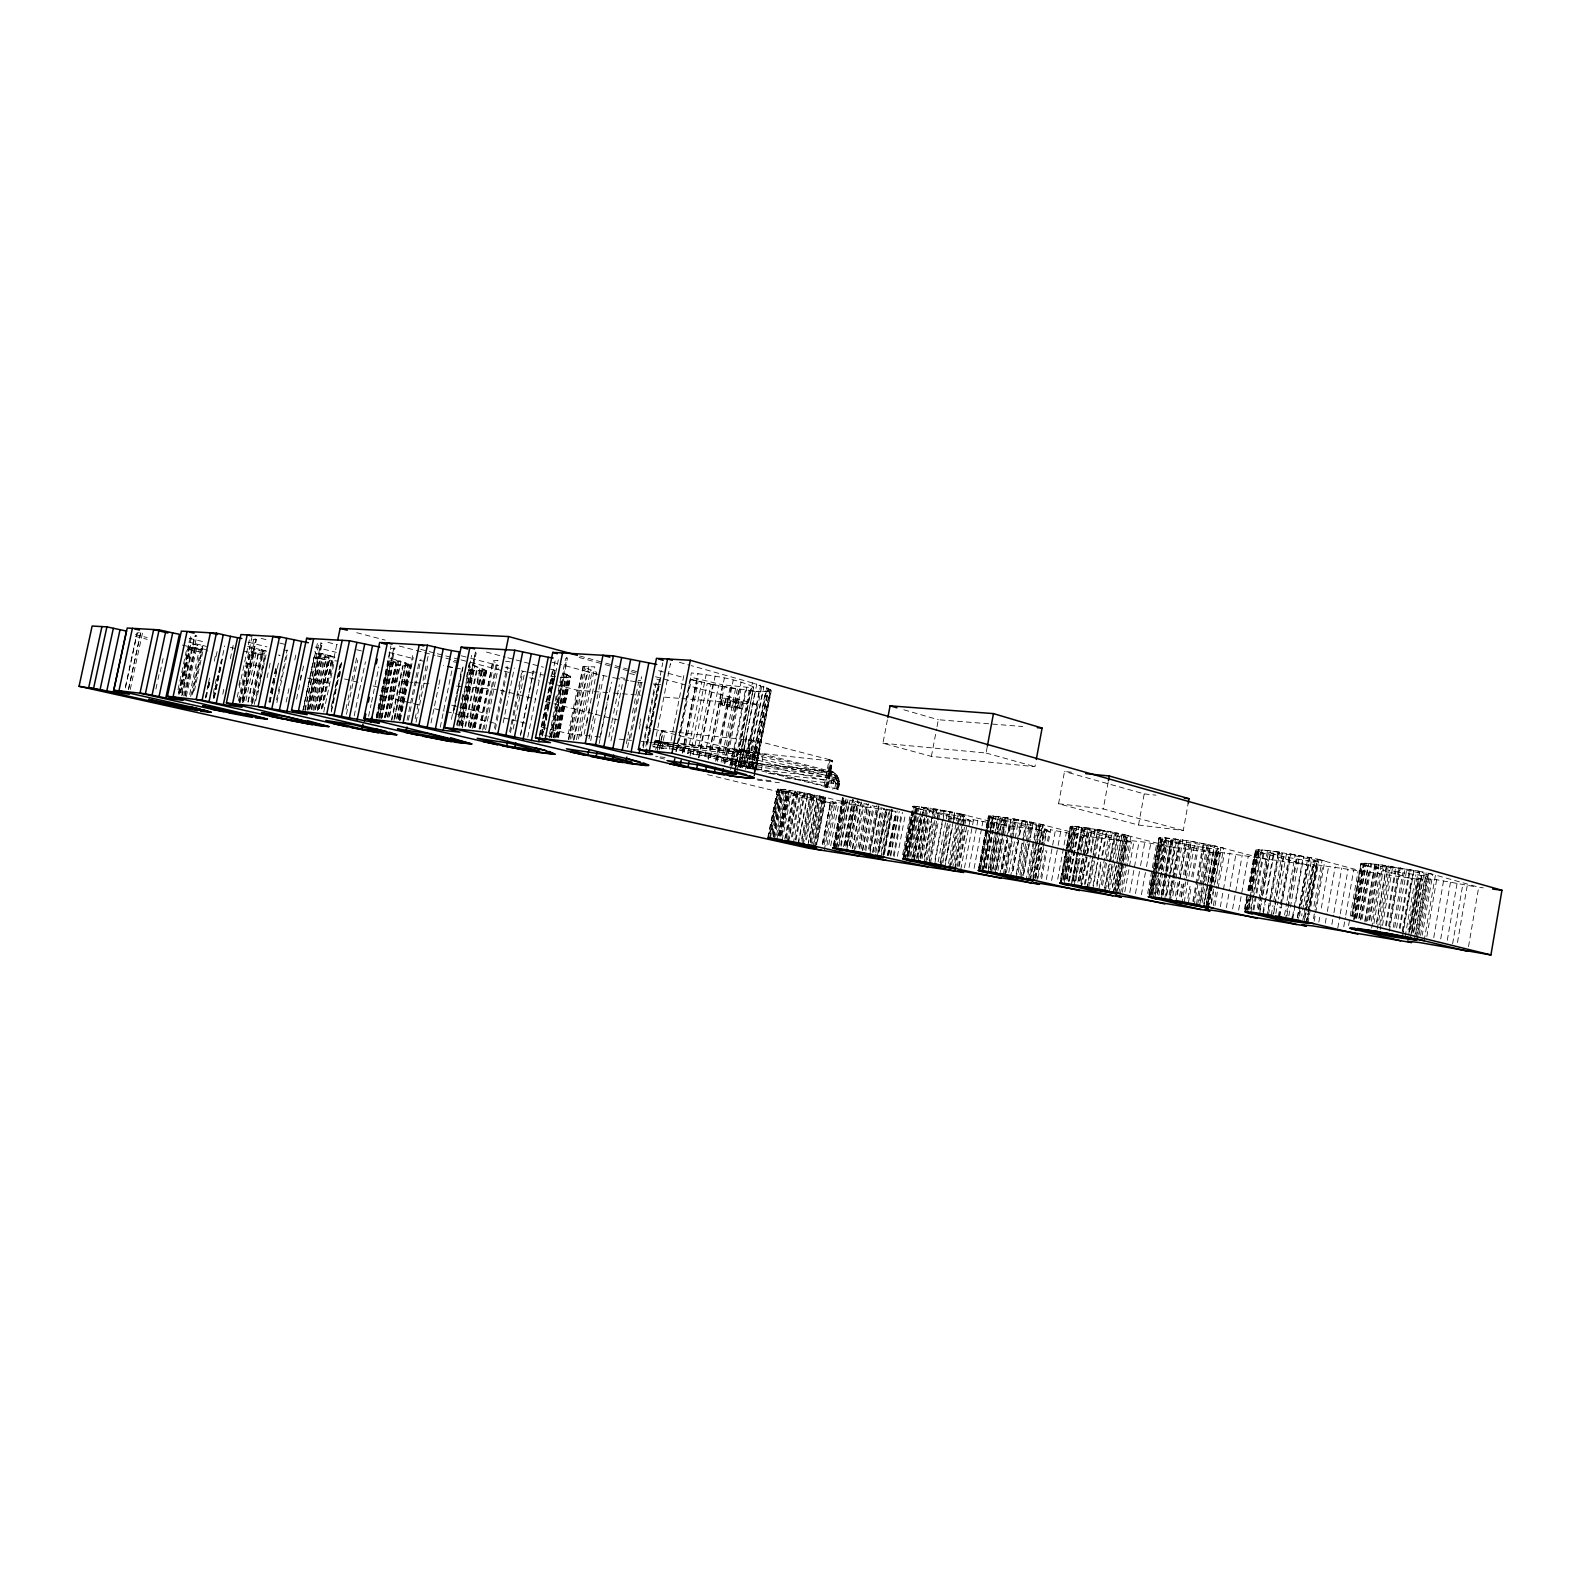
<?xml version="1.0" encoding="UTF-8"?>
<svg xmlns="http://www.w3.org/2000/svg" width="1581" height="1581" viewBox="0 0 1581 1581"><rect width="100%" height="100%" fill="white"/><g stroke="black" fill="none" stroke-linecap="round" stroke-linejoin="round"><path stroke-width="0.75" stroke-dasharray="5 3.75" d="M670.423 664.672L670.423 663.684L654.04 747.279M1068.934 847.515L1072.867 826.211L1070.297 826.468L1071.562 827.436M671.293 746.37L741.252 763.248L835.618 774.018L833.266 772.437L740.837 761.963L656.075 740.797L741.252 761.489L830.44 771.587C837.989 774.295 838.602 783.129 835.914 789.611C844.353 785.559 836.804 769.453 827.1 770.224L835.361 773.603L837.495 776.133L741.449 765.066L672.024 748.445M838.226 789.374L761.469 769.769L762.852 761.39L761.963 756.271L759.354 753.09L752.437 751.35L828.879 770.797L833.76 778.465L832.792 789.294M827.95 771.449L831.626 773.88L832.258 776.271L831.171 787.081M1248.891 909.905L1259.761 849.788L1255.867 849.926L1249.069 890.933M1468.532 946.584L1478.69 887.237L1483.334 887.85M1408.987 931.584L1418.197 878.325L1436.655 879.728L1476.397 886.941M1408.671 934.826L1419.659 871.348L1368.83 863.404L1359.146 918.798M1409.501 931.387L1418.75 877.969M1410.667 929.687L1419.442 878.996L1418.197 878.325M1410.489 937.375L1421.2 875.419L1428.196 875.281L1426.951 874.57L1399.6 868.542L1374.778 865.756L1364.778 921.012M1411.734 931.861L1421.082 877.929M1411.793 933.047L1422.366 871.922M1413.197 932.909L1422.366 879.906L1419.442 878.996M1413.888 931.624L1423.908 873.601M1414.461 937.849L1425.212 875.696M1415.608 933.837L1426.161 872.771M1416.102 937.276L1426.951 874.57M1417.663 933.205L1427.603 875.657M1417.406 937.81L1428.513 873.305L1419.659 871.348M1419.125 934.43L1429.639 873.582L1432.742 874.352L1422.248 935.142M1420.548 935.438L1430.331 878.838M1424.145 940.655L1435.449 875.084M1426.852 936.446L1436.655 879.728M1433.75 937.652L1443.532 880.834M1440.726 938.936L1450.508 882.079M1447.307 940.221L1457.069 883.364M1452.623 943.798L1462.781 884.629M1457.484 942.454L1467.208 885.755M785.302 778.208L839.234 784.057L752.161 761.923L752.852 751.607L749.236 750.896L745.718 750.264L743.445 752.437L739.71 765.303L730.442 763.939M1356.656 918.521L1366.34 863.226L1360.945 863.799L1351.795 916.17L1361.024 863.503M1358.751 918.403L1367.822 866.447L1361.616 863.285L1378.691 864.451L1418.276 871.072L1408.098 929.845M1360.292 920.023L1368.514 872.91L1315.57 858.72L1304.839 919.846M1361.043 919.035L1370.727 863.562M1362.051 919.174L1371.755 863.661M1364.917 922.039L1375.055 863.997M1366.201 921.565L1375.747 866.882L1374.363 866.171M1367.387 920.853L1377.031 865.677M1368.968 920.142L1378.691 864.451M1369.739 920.043L1378.83 867.85L1375.747 866.882M1371.28 921.288L1380.924 865.953M1371.636 928.027L1382.644 864.965M1373.929 923.482L1383.415 869.016L1378.83 867.85M1376.577 922.039L1386.241 866.546M1376.676 923.857L1386.833 865.558M1377.268 928.956L1388.276 865.775M1379.719 924.707L1389.185 870.281L1383.415 869.016M1380.213 929.45L1391.201 866.21M1382.505 925.458L1392.604 867.435M1385.529 925.616L1395.727 866.941M1386.3 925.992L1395.766 871.586L1389.185 870.281M1388.592 926.17L1398.79 867.435M1389.501 926.664L1399.6 868.542M1389.304 931.13L1400.331 867.712M1393.256 927.276L1402.703 872.811L1421.2 875.419M1394.738 927.276L1404.936 868.522M1396.596 927.968L1406.695 869.807M1399.323 928.146L1409.521 869.352M1400.094 928.462L1409.56 873.918M1402.248 931.249L1411.398 878.483L1360.945 863.799M1402.92 931.723L1413.434 871.131M1402.564 936.051L1413.987 870.202M1405.153 936.584L1415.865 874.807M1302.724 920.636L1305.076 907.692M1305.293 905.538L1313.159 861.546L1318.89 861.289L1290.807 854.768L1268.298 852.712L1283.258 856.744L1313.159 861.546M1304.108 917.138L1305.787 907.553M1306.222 905.162L1314.246 859.629M1303.811 922.929L1305.511 913.324M1305.926 910.913L1313.989 865.301L1312.744 864.234L1422.366 879.906M1305.807 923.423L1307.467 913.937M1307.882 911.565L1316.677 861.783M1306.42 922.751L1308.119 913.186M1308.534 910.794L1317.388 860.598M1306.815 921.98L1317.882 859.254L1286.578 853.167L1278.436 898.996M1307.704 918.917L1309.404 909.332M1309.819 906.941L1317.013 866.21L1313.989 865.301M1307.942 923.304L1318.989 859.511M1313.989 906.051L1322.072 860.262M1313.455 918.798L1315.096 909.431M1315.511 907.079L1322.941 864.945M1314.167 921.15L1324.779 860.973L1317.882 859.254M1318.85 922.079L1319.68 917.375M1321.321 907.988L1328.751 865.775M1325.273 923.185L1326.933 913.798M1327.348 911.447L1335.194 866.823M1331.874 924.411L1333.534 915.004M1333.949 912.652L1341.795 867.989M1337.783 927.988L1339.838 916.249M1340.253 913.897L1348.079 869.234M1343.751 926.802L1345.391 917.415M1345.806 915.063L1353.632 870.439M1348.593 925.478L1349.838 918.442M1350.233 916.091L1358.039 871.546M1352.229 916.466L1361.616 863.285M1353.158 916.822L1362.703 863.186M1353.632 919.49L1363.158 865.005M1354.146 919.648L1363.672 865.182M1354.64 918.344L1364.284 863.147M1355.253 918.403L1364.917 863.167M1356.439 917.81L1365.529 865.795M1250.67 908.759L1253.18 894.688M1253.595 892.336L1260.709 852.455L1257.27 851.329L1250.136 891.328M1250.887 912.02L1253.002 900.083M1253.437 897.692L1261.954 849.926L1282.369 852.495L1273.377 903.107M1252.982 909.846L1263.634 850.064L1270.828 850.855L1311.874 857.91L1301.637 915.873M1253.891 909.964L1256.44 895.597M1256.875 893.206L1264.543 850.143M1257.27 907.988L1267.507 850.459M1258.199 909.47L1268.397 852.278M1258.911 909.035L1260.986 897.297M1261.401 894.965L1267.666 859.787L1214.564 845.894L1204.208 903.522M1259.84 910.043L1262.172 897.356M1262.349 895.874L1270.215 852.159M1259.721 913.265L1261.421 903.66M1263.14 894.055L1270.828 850.855M1263.021 912.02L1273.634 852.376M1263.318 913.838L1265.037 904.213M1265.452 901.822L1274.444 851.329M1266.796 916.605L1278.298 851.882M1268.239 910.32L1278.436 852.91M1268.515 914.688L1279.622 852.08M1271.243 915.162L1272.942 905.518M1272.428 917.79L1274.503 906.051M1274.918 903.7L1283.258 856.744M1273.654 913.66L1284.286 853.72M1275.887 913.482L1278.021 901.407M1278.318 916.407L1280.037 906.743M1280.452 904.332L1289.444 853.641M1279.148 916.664L1280.808 907.277M1281.223 904.925L1289.543 857.969M1279.76 916.664L1290.887 853.898M1284.543 915.043L1286.677 902.968M1287.112 900.557L1295.234 854.649M1285.294 920.241L1287.369 908.482M1287.784 906.13L1296.104 859.155M1286.894 916.031L1297.527 855.973M1288.871 915.854L1299.562 855.459M1292.527 916.644L1293.772 909.589M1294.187 907.237L1302.507 860.183M1292.705 919.095L1303.831 856.27M1297.27 917.494L1307.942 857.08M1297.705 917.375L1306.973 864.906L1260.709 852.455M1297.487 922.296L1309.285 857.357M1299.483 916.091L1301.183 906.486M1301.618 904.095L1309.661 858.483M837.772 789.63L839.313 781.429L837.199 775.678L835.163 774.927L748.228 753.287L678.308 745.145M1197.647 904.648L1200.671 887.83M1201.105 885.439L1208.457 844.59L1186.876 840.578L1176.462 898.166M1199.584 900.656L1203.022 881.546M1203.457 879.174L1209.465 845.736L1171.066 839.946L1165.513 870.617M1199.762 904.688L1202.706 888.265M1203.121 885.913L1209.88 848.365L1218.951 848.938L1209.465 845.736M1201.046 900.36L1204.07 883.542M1204.485 881.151L1210.967 845.124L1189.564 841.033L1164.229 837.594L1157.766 873.246M1202.153 902.455L1205.592 883.404M1206.007 881.012L1211.145 852.436L1161.146 839.116L1155.612 869.57M1203.734 904.075L1207.588 882.613M1208.022 880.222L1214.01 846.863M1203.694 907.672L1214.267 848.859M1206.501 902.237L1209.524 885.38M1209.959 882.969L1215.591 851.645L1317.013 866.21M1206.046 906.407L1216.817 846.408L1208.457 844.59M1206.54 907.277L1217.232 847.791M1207.568 904.233L1217.904 846.665M1208.022 902.277L1211.066 885.36M1211.501 882.949L1217.133 851.546M1207.37 907.85L1217.271 852.732L1215.591 851.645M1208.259 907.83L1218.911 848.503M1208.339 908.087L1218.951 848.938M1211.066 902.613L1220.947 847.396M1211.362 903.858L1213.516 891.901M1215.216 882.336L1220.374 853.641L1217.271 852.732M1213.338 905.538L1216.777 886.388M1217.212 883.996L1223.654 848.088L1216.817 846.408M1214.998 905.656L1224.564 852.238M1220.334 906.723L1229.959 853.009M1226.362 907.771L1229.702 889.056M1230.117 886.724L1235.986 853.977M1232.607 908.937L1242.231 855.104M1238.654 910.122L1248.279 856.289M1244.484 908.897L1247.409 892.534M1247.824 890.202L1253.674 857.455M1245.097 909.49L1247.923 892.731M1248.476 890.597L1255.512 850.143L1263.634 850.064M1244.84 911.941L1246.994 899.708M1248.615 890.696L1255.867 849.926M1245.294 912.138L1247.389 900.36M1245.69 911.526L1247.804 899.668M1249.504 890.162L1256.717 849.788M1246.777 910.142L1249.721 893.68M1247.409 909.233L1249.089 899.708M1250.788 890.182L1258.002 849.748M1247.33 912.79L1249.84 898.68M1250.057 897.356L1258.535 849.748M1248.713 908.245L1258.772 851.863M1147.648 893.502L1156.561 844.392L1144.802 842.179L1126.206 840.084L1117.392 888.324M1148.853 894.312L1153.142 870.716M1153.419 868.542L1159.13 837.693L1162.312 837.495L1151.976 894.431M1149.644 892.415L1152.43 875.854M1154.328 866.566L1159.13 837.693L1182.924 839.946L1172.529 897.474M1149.031 896.625L1152.885 875.36M1153.32 872.989L1159.743 837.535M1149.328 897.316L1153.162 876.19M1153.596 873.838L1159.248 838.246M1150.494 894.293L1160.81 837.475M1150.513 896.704L1161.264 837.475M1151.363 892.988L1155.197 871.922M1151.541 897.968L1162.154 839.452L1159.13 837.693M1152.964 893.443L1162.727 839.649M1153.458 897L1157.332 875.617M1154.96 893.957L1158.774 872.929M1159.209 870.597L1164.703 840.242M1154.94 897.198L1158.399 878.166M1160.118 868.641L1165.731 837.713M1156.62 892.534L1159.209 878.265M1160.928 868.74L1166.541 837.792M1157.371 894.332L1161.324 872.475M1161.778 870.044L1167.055 840.875L1162.154 839.452M1157.687 893.245L1161.482 872.238M1161.916 869.906L1166.146 846.586L1156.561 844.392M1158.853 895.301L1162.746 873.838M1163.181 871.447L1169.229 838.068M1161.245 894.233L1165.078 872.989M1161.442 894.53L1165.276 873.344M1165.711 870.993L1171.066 839.946M1161.442 898.127L1172.252 838.424M1162.667 894.233L1166.521 872.929M1166.956 870.558L1172.529 839.788M1163.26 895.103L1167.074 873.977M1167.509 871.625L1173.023 841.112L1171.244 840.381M1164.742 898.66L1168.201 879.53M1168.636 877.139L1175.572 838.859M1166.521 894.589L1169.92 875.834M1170.335 873.503L1174.999 847.732L1121.937 834.136L1112.313 886.842M1166.541 895.933L1170.355 874.846M1170.77 872.514L1176.284 842.041L1173.023 841.112M1169.169 894.451L1172.647 875.301M1173.082 872.89L1179.149 839.373M1169.98 895.182L1179.881 840.44M1169.545 899.451L1173.023 880.281M1173.458 877.89L1180.375 839.57M1170.217 901.644L1174.031 880.577M1174.446 878.245L1180.79 843.147L1176.284 842.041M1071.582 772.22L1064.507 771.508L1058.559 803.741L1138.537 825.025L1183.28 830.46L1188.201 803.247M1175.394 896.052L1178.833 876.961M1179.268 874.589L1185.295 841.191M1175.691 902.771L1179.485 881.743M1179.92 879.392L1186.244 844.333L1180.79 843.147M1179.604 896.249L1181.758 884.253M1183.497 874.649L1189.564 841.033M1180.948 896.486L1183.122 884.49M1184.861 874.886L1190.928 841.27M1181.481 897.099L1184.92 878.008M1185.355 875.617L1191.402 842.179M1181.738 903.957L1192.291 845.519L1186.244 844.333M1184.209 902.059L1195.038 842.001M1187.845 898.285L1189.999 886.328M1191.718 876.763L1197.746 843.325M1188.398 902.771L1191.363 886.012M1193.023 877.04L1199.149 842.752M1192.825 901.21L1203.22 843.543M1193.596 901.881L1203.912 844.531M1193.971 906.17L1204.505 847.614L1209.88 848.365M1196.362 904.391L1199.386 887.573M1199.821 885.162L1207.173 844.313M1093.044 885.518L1103.163 830.381L1118.439 833.385L1114.071 857.357M1092.629 890.123L1097.767 862.1M1098.182 859.768L1102.906 834.076L1081.7 828.602L1106.226 831.725L1127.154 836.784L1122.273 865.578M1096.601 884.194L1101.423 857.949M1101.858 855.578L1106.226 831.725M1096.977 886.269L1100.929 864.688M1102.688 855.084L1107.075 831.112L1076.621 826.448L1074.546 826.29L1069.744 852.396M1098.973 888.878L1108.815 835.143L1127.451 837.219M1101.305 884.609L1110.969 831.863M1102.55 885.36L1107.352 859.115M1107.787 856.724L1112.154 832.891M1104.684 887.771L1109.941 858.997M1110.376 856.606L1114.783 832.614M1104.17 892.218L1109.309 864.135M1109.743 861.783L1114.467 836.053M1105.494 890.419L1110.317 864.036M1110.751 861.645L1116.008 832.871L1107.075 831.112M1107.965 886.486L1112.747 860.262M1113.182 857.89L1117.55 834.057M1108.36 888.522L1113.617 859.748M1109.151 893.028L1119.447 836.764M1112.471 887.494L1117.253 861.309M1117.688 858.938L1122.036 835.143M1113.143 893.601L1123.439 837.199M1113.637 892.099L1118.459 865.756M1118.893 863.364L1124.15 834.63L1116.008 832.871M1115.139 889.945L1119.961 863.601M1120.395 861.21L1125.198 834.867M1114.901 893.067L1125.316 836.072M1115.85 893.917L1120.573 867.989M1121.008 865.637L1126.166 837.357M1116.779 893.64L1127.154 836.784M1117.945 889.194L1121.838 867.929M1118.617 888.305L1128.202 835.578M1118.637 893.976L1128.281 841.171L1126.206 840.084M1120.435 893.621L1130.889 836.27L1124.15 834.63M1122.253 892.356L1127.49 863.621M1127.925 861.23L1131.423 842.06L1128.281 841.171M1124.802 891.803L1134.15 840.558M1138.537 825.025L1144.209 793.899L1064.507 771.508M1129.783 892.593L1139.15 841.27M1135.454 893.601L1140.138 867.89M1140.553 865.558L1144.802 842.179M1141.403 894.688L1146.087 868.977M1146.502 866.645L1150.751 843.266M1040.812 877.119L1045.713 850.637M1047.492 841.013L1049.27 831.369L1043.697 829.393L1041.899 839.096M1041.642 878.819L1046.839 850.795M1048.559 841.448L1050.733 829.768L1081.364 835.559L1131.423 842.06M1046.286 879.57L1055.377 830.44M1051.642 880.498L1057.689 847.712M1058.124 845.361L1060.732 831.31M1057.729 879.214L1066.385 832.337M1060.732 878.443L1066.385 847.871M1066.819 845.519L1070.297 826.468L1091.74 828.464L1081.187 885.874M1060.278 882.929L1066.819 848.167M1067.254 845.815L1070.712 826.29M1060.555 883.483L1070.297 826.468M1061.562 880.597L1067.215 849.847M1067.649 847.495L1071.582 826.211M1061.187 883.68L1071.958 826.191M1063.262 878.305L1068.499 849.886M1063.321 880.301L1072.807 827.891L1122.925 840.954M1064.388 879.688L1069.131 853.957M1069.566 851.625L1073.874 828.246L1070.95 827.159M1064.053 883.226L1069.309 854.768M1064.981 879.846L1069.29 856.467M1071.009 847.12L1074.467 828.424M1066.266 878.641L1070.633 854.886M1071.068 852.515L1075.89 826.389M1066.977 878.74L1072.234 850.222M1072.689 847.851L1076.621 826.448M1067.017 880.34L1072.61 850.005M1073.044 847.673L1076.483 828.997M1068.46 881.368L1077.076 834.531M1068.973 881.447L1079.052 826.705M1069.388 880.913L1078.835 829.63L1073.874 828.246M1071.286 884.253L1081.819 827.041M1072.155 880.479L1081.7 828.602M1072.59 880.795L1077.768 852.574M1078.202 850.222L1082.096 829.076M1072.768 882.317L1078.361 851.922M1078.795 849.59L1081.364 835.559M1073.262 880.439L1078.499 852.08M1078.934 849.708L1082.847 828.444M1074.546 881.388L1079.724 853.246M1080.139 850.894L1084.032 829.788M1074.329 884.728L1079.171 858.463M1080.93 848.918L1084.882 827.436M1075.89 880.716L1085.475 828.563M1077.867 882.218L1083.025 854.115M1083.459 851.784L1087.333 830.717M1078.538 880.498L1088.202 827.91M1079.685 880.676L1089.349 828.088M1079.843 881.269L1089.447 828.997M1080.91 883.581L1086.522 853.048M1086.957 850.697L1089.546 836.626L1036.701 823.306L1026.029 880.103M1081.483 887.89L1091.799 831.784M1084.408 884.451L1088.775 860.657M1090.534 851.131L1094.467 829.709M1085.317 884.115L1090.594 855.4M1091.048 852.989L1095.435 829.057L1103.163 830.381M1086.799 888.977L1097.095 832.93M1087.432 886.981L1092.254 860.617M1092.708 858.226L1097.985 829.472M1088.716 887.198L1093.538 860.855M1093.993 858.443L1099.269 829.709M1183.28 830.46L1103.261 808.938L1108.439 780.698M1090.574 883.068L1100.198 830.638M988.303 868.344L997.473 819.254L988.402 816.112L990.457 815.816L988.244 827.673M988.303 871.467L998.56 816.547L1007.789 817.871L997.512 872.989M990.062 867.771L996.682 832.337M997.117 829.985L1000.22 817.97L1021.958 821.033L1043.124 826.408L1033.025 880.874M990.338 869.115L997.374 831.408M997.828 829.057L998.698 824.353L973.54 819.808L967.315 819.511L973.185 821.468L949.134 818.345M990.259 870.479L1000.22 817.97M991.129 871.902L997.828 836.053M998.263 833.661L1001.386 816.922M992.769 868.72L999.35 833.464M999.785 831.112L1001.979 819.353L999.33 818.168M992.789 870.321L999.884 832.317M1000.318 829.946L1002.532 818.069M994.587 870.044L1001.623 832.397M1001.801 831.725L1004.488 817.357M995.279 872.593L1001.544 839.076M1001.998 836.685L1005.575 817.515L1033.302 822.575L1030.614 836.981M996.129 869.53L1002.69 834.333M1003.125 832.001L1005.318 820.262L1001.979 819.353M996.84 868.443L1006.148 818.464M999.666 875.202L1006.227 840.045M1006.662 837.713L1009.706 821.31L1005.318 820.262M1001.484 869.194L1006.82 840.578M1008.599 831.053L1010.832 819.116M1001.899 868.799L1008.164 835.223M1008.599 832.831L1011.287 818.444L1030.95 822.1L1045.515 825.381L1042.847 839.748M1002.591 868.839L1007.868 840.499M1009.627 831.053L1010.516 826.329L957.987 813.326L948.442 863.957M1003.401 874.016L1009.666 840.44M1010.101 838.029L1013.678 818.839M1004.627 874.234L1010.891 840.657M1011.326 838.246L1014.903 819.057M1004.844 876.269L1014.883 822.416L1009.706 821.31M1006.425 872.534L1016.208 820.005M1008.777 872.534L1018.619 819.709M1010.437 877.356L1016.978 842.238M1017.413 839.906L1020.456 823.523L1014.883 822.416M1012.63 871.21L1018.856 837.752M1019.29 835.361L1021.958 821.033M1012.966 870.835L1019.231 837.219M1019.666 834.808L1022.354 820.401M887.396 719.849L882.929 743.228L931.387 756.39L1034.942 766.686L1035.832 761.864M1016.247 873.957L1022.947 837.93M1023.401 835.519L1026.069 821.112M1016.089 878.404L1022.611 843.266M1023.045 840.934L1026.109 824.531L1043.124 826.408M1018.342 872.317L1024.547 838.879M1025.002 836.487L1027.67 822.16M1019.923 874.668L1029.745 821.843M1020.674 877.317L1030.95 822.1M1021.405 879.352L1027.927 844.155M1028.361 841.823L1031.425 825.401M1023.599 873.423L1029.804 840.005M1030.259 837.614L1032.907 823.286M1023.48 875.4L1030.18 839.392M1028.065 874.412L1037.353 824.353M1028.618 878.957L1038.855 823.8M1030.555 874.392L1039.883 824.037M1029.666 880.637L1039.705 826.468M1030.516 879.985L1036.681 846.665M1037.136 844.294L1040.654 825.262M1032.927 876.17L1042.116 826.586M1032.512 880.558L1042.847 824.729M1034.725 877.87L1040.1 848.78M1035.219 878.166L1041.938 841.922M1042.393 839.491L1044.191 829.827M1035.634 878.048L1042.096 843.187M1042.531 840.855L1044.685 829.235L1050.733 829.768M1035.753 878.048L1042.413 842.139M1036.701 881.151L1046.088 830.499M1038.006 878.285L1044.488 843.345M1044.922 841.013L1047.077 829.373M938.146 861.882L947.691 811.191L933.581 808.642L932.671 813.444M940.122 862.673L948.264 819.452M948.719 817.061L949.628 812.239L923.185 808.504L913.739 858.404M939.806 866.566L947.81 824.136M948.244 821.784L949.568 814.709L965.181 816.428L963.382 825.954M941.229 864.985L951.228 811.903L947.691 811.191M942.849 862.811L950.122 824.195M950.576 821.784L952.394 812.14L915.616 806.251L905.656 858.819M945.596 860.855L951.94 827.08M953.758 817.436L954.667 812.614L951.228 811.903M945.695 861.329L953.383 820.539M953.837 818.148L954.726 813.345L949.628 812.239M944.825 867.455L952.829 824.986M953.264 822.614L954.608 815.539M949.153 868.167L959.094 814.373L954.726 813.345M950.102 866.823L960.082 813.78L952.394 812.14M951.584 864.629L959.292 823.661M959.746 821.25L961.11 814.017M952.493 868.641L962.434 815.262L959.094 814.373M954.964 862.851L962.197 824.314M962.651 821.922L964.015 814.689M954.647 868.483L964.509 815.974L962.434 815.262M955.339 868.799L962.948 828.345M957.236 866.487L966.663 815.341L960.082 813.78M958.56 866.151L965.121 831.171M959.232 866.487L967.098 824.59M960.813 869.372L970.181 819.432M964.469 867.831L973.54 819.808M882.929 743.228L986.07 753.03L987.374 746.074M969.054 867.495L976.564 827.476M976.999 825.124L977.888 820.42M974.113 868.364L981.603 828.325M982.058 825.954L982.927 821.25M978.679 868.048L985.754 830.282M986.208 827.91L988.402 816.112L1005.575 817.515M978.501 870.321L988.678 815.934M979.41 868.463L988.402 816.112M979.232 870.914L989.37 815.836M979.489 870.341L986.149 834.768M986.584 832.416L989.686 815.816M979.924 871.131L990.042 817.1L989.093 816.705M980.694 868.028L987.809 830.045M981.722 870.538L991.959 815.875L998.56 816.547M982.374 871.803L989.39 834.313M989.825 831.962L992.453 817.891M982.908 870.696L989.587 835.005M990.042 832.614L993.145 815.954M983.856 867.277L990.872 829.788M991.307 827.456L993.066 818.069L991.366 817.555M984.014 868.404L991.129 830.302M991.583 827.93L993.817 816.013M985.338 868.068L992.394 830.361M992.848 828.009L993.718 823.286M985.912 867.791L992.908 830.341M993.362 828.009L995.101 818.642L993.066 818.069M986.208 868.7L993.342 830.539M993.797 828.167L996.03 816.231M882.929 854.866L891.644 809.116M882.791 857.712L891.901 809.788M884.234 852.811L892.455 809.571M884.372 854.55L892.692 810.875M887.257 855.716L895.696 811.389L830.736 801.567L822.08 844.748M887.87 855.084L895.933 812.674M888.403 854.985L896.486 812.496M888.68 855.42L897.178 810.776M890.261 855.163L898.364 812.575M890.795 855.993L899.253 811.428M893.324 855.598L901.447 812.911M894.036 856.764L902.474 812.278M897.395 856.27L905.518 813.504M902.632 854.728L909.846 816.666M902.929 858.681L912.85 806.35L914.312 806.211L904.826 856.309M903.522 856.586L912.059 811.547M903.719 858.661L913.66 806.211L930.28 808.089L929.371 812.911M904.194 856.843L912.711 811.863M904.767 859.53L912.85 816.982M913.284 814.63L914.628 807.535L912.85 806.35M907.079 855.183L916.012 807.99L965.872 820.519M907.178 856.566L916.703 806.33M907.771 856.645L917.296 806.369M907.316 860.202L917.138 808.326L912.711 806.547L913.66 806.211M908.818 855.637L917.751 808.504M909.786 856.902L917.948 813.76M918.403 811.369L919.312 806.567M910.893 856.131L918.917 813.78M911.644 859.649L919.371 818.859M919.826 816.448L921.644 806.844M931.387 756.39L936.604 728.9M937.039 726.608L938.343 719.73L1022.808 726.529M913.008 856.704L920.221 818.622M913.265 856.685L921.288 814.373M914.371 858.325L923.838 808.306M914.273 860.064L924.292 807.199M916.407 858.523L925.893 808.385M917.158 856.981L925.201 814.432M917.612 858.147L927.177 807.614M918.166 860.716L928.185 807.772M920.162 856.586L926.94 820.697M920.517 857.791L928.561 815.322M920.715 858.661L928.917 815.322M922.059 858.621L929.253 820.638M924.47 856.843L932.217 815.855M924.49 857.297L932.197 816.547M932.652 814.136L933.561 809.353M923.996 863.463L932 821.033M932.454 818.681L933.778 811.606L923.185 808.504M925.834 862.06L933.581 821.073M934.035 818.662L935.853 809.017M927.454 859.866L935.656 816.448M936.11 814.037L937.019 809.215M929.134 860.578L938.659 810.183M929.035 864.511L937.039 822.1M937.474 819.749L938.818 812.693L933.778 811.606M930.517 862.93L940.537 809.847M935.082 859.194L942.77 818.365M943.225 815.974L944.114 810.5M934.865 863.206L942.414 823.167M942.869 820.816L944.193 813.741L938.818 812.693M830.736 845.795L839.056 802.476M833.325 845.578L842.554 797.476M833.721 845.42L842.95 797.338M833.483 847.831L843.167 797.318M834.432 846.033L843.74 797.298M834.294 848.523L843.918 798.385M835.084 848.76L844.886 797.318M836.132 848.068L845.855 797.397M836.981 846.764L846.131 799.116L843.602 798.267M837.673 849.432L847.258 799.452M838.958 845.973L847.89 799.63M840.697 845.124L848.562 804.136M841.112 846.29L849.965 800.184L884.273 808.602M843.562 846.685L852.574 799.571M844.294 845.005L853.048 799.334M844.788 845.479L853.503 800.045M845.736 846.092L854.392 801.804M846.685 844.926L854.669 803.227M847.021 846.092L855.262 803.128M846.744 849.708L855.617 803.365M849.096 845.578L857.89 799.709M849.61 845.42L858.048 801.369M850.479 847.08L859.056 801.626M852.278 848.286L861.171 801.883M852.712 848.661L861.487 802.713M853.997 850.993L862.89 804.571M855.538 848.878L863.977 804.749M857.989 847.08L866.329 803.504M859.353 847.179L867.356 805.361M859.59 848.839L868.226 803.662M861.131 848.977L868.977 807.931L817.357 795.46L808.326 842.357M862.356 850.143L870.775 805.994M862.771 850.479L871.091 806.863M864.807 849.847L872.969 807.061M865.795 850.815L874.214 806.666M868.542 849.096L876.862 805.5M869.649 849.155L877.633 807.338M869.965 850.815L878.581 805.618M869.906 854.036L879.194 805.243M872.554 852.159L880.973 808.029M873.068 852.534L881.368 808.978M874.708 851.645L882.89 808.78M875.795 852.811L884.194 808.701M877.85 851.072L885.676 809.966M877.415 855.578L886.249 809.156M878.759 852.297L886.941 809.353M879.293 851.151L887.257 809.373M881.21 851.863L889.016 810.836M880.913 857.515L890.024 809.709M778.425 835.183L786.943 791.231L819.235 796.547L825.737 798.583L816.824 844.906M778.682 835.045L787.219 791.014M778.919 835.776L787.298 792.476L778.129 789.018L769.572 833.147M779.512 835.321L787.97 791.725L786.943 791.231M780.263 835.183L788.82 791.034M779.967 837.001L789.018 790.204L791.804 790.638L782.279 839.807M781.31 834.808L789.927 790.342L804.373 792.832L814.235 794.788L805.638 839.373M781.824 835.934L790.243 792.417L787.97 791.725M784.71 839.136L793.603 793.287L790.243 792.417M785.678 837.989L794.749 791.113L825.756 797.377L816.013 847.337M786.409 838.503L795.441 791.864M787.279 840.697L796.804 791.468M788.346 840.894L797.871 791.646M788.464 842.456L797.792 794.255L793.603 793.287M791.429 836.981L800.006 792.634M792.476 836.804L801.093 792.239M793.267 843.444L802.575 795.263L797.792 794.255M795.302 839.768L804.373 792.832M796.014 840.242L805.025 793.543M798.168 842.752L807.693 793.484M798.286 844.432L807.595 796.251L825.737 798.583M801.567 838.918L810.144 794.532M801.942 841.072L810.994 794.136M802.575 843.622L812.081 794.354M803.227 845.341L812.515 797.14M806.429 839.926L814.986 795.559M807.753 846.151L817.041 797.891M810.065 841.191L817.752 801.251L836.626 803.721L828.424 846.428M810.342 842.792L819.373 795.895M811.33 842.989L820.361 796.113M811.547 846.764L820.855 798.445M829.155 759.572L832.693 760.817L827.574 787.358L824.037 786.231L829.155 759.572L757.319 740.995L660.977 730.521L657.162 750.026M813.168 846.29L822.575 797.417M814.59 841.25L823.167 796.765M832.693 760.817L829.985 760.876L824.887 787.338L827.574 787.358M825.855 786.706L830.974 760.086M814.373 847.179L823.701 798.741M826.448 787.496L831.547 760.995M815.401 846.882L824.788 798.109M827.061 787.101L832.179 760.501M827.377 787.496L832.476 760.975M822.456 844.629L830.736 801.567M823.484 842.713L830.341 801.765M824.096 844.788L832.397 801.607M834.808 788.049L836.645 780.085L833.562 772.951L748.781 751.746L673.229 743.129M824.274 850.42L833.404 802.891L831.27 802.219M837.219 788.84L838.977 780.935L836.645 780.085L758.07 760.263L732.359 755.678L651.372 746.726M826.922 845.183L835.223 801.923M736.766 772.358L753.663 686.984C734.295 678.111 712.399 675.561 691.391 672.913L675.878 751.43M737.971 767.2L753.663 686.984M734.177 765.481L738.94 766.034L744.295 738.683M740.204 767.556L755.086 691.411L771.251 690.838L766.686 687.577L750.916 768.524M740.857 765.599L756.765 684.118L691.154 665.601M738.94 766.034L741.034 766.311L746.39 738.94M742.418 767.832L745.56 751.765L829.985 760.876M748.92 739.335L743.564 766.726L741.034 766.311M744.592 765.659L759.038 691.747L770.441 691.49L771.093 690.205L752.398 682.834L735.027 771.686M744.77 766.666L760.639 685.344L756.765 684.118M739.71 765.303L745.323 766.311L749.572 750.777L737.616 750.007L733.722 753.228L731.509 758.445L687.34 753.485M641.155 741.469L747.991 753.011L757.437 704.592L688.723 685.798M745.481 769.394L761.805 685.739M751.706 739.829L746.37 767.22L824.037 786.231M747.576 768.425L762.497 691.964M748.129 767.635L763.959 686.51L760.639 685.344M749.236 767.793L754.572 740.382M750.501 768.662L765.441 692.023M766.311 692.004L751.331 768.722L746.845 768.228L743.584 761.864L749.157 764.433L751.271 768.84L838.74 778.662L747.615 755.422L652.716 744.414M751.983 768.386L757.319 740.995M752.418 769.038L768.168 688.249M752.833 768.761L767.813 691.944M753.07 769.295L768.801 688.565M754.117 771.153L769.591 691.707M754.592 769.947L770.283 689.454M753.979 775.896L770.441 691.49M754.275 775.836L771.093 690.205M755.678 770.718L771.251 690.838M761.469 769.769L756.607 768.623L758.129 757.576L757.2 753.485L755.184 751.943M767.734 837.831L777.477 789.077M768.188 837.772L777.654 789.057L789.018 790.204M770.046 833.562L778.484 790.026L777.654 789.057M769.453 838.503L779.137 789.038L789.927 790.342M770.263 838.74L780.006 789.097M771.923 833.365L780.5 789.136M772.694 834.294L781.113 790.856L778.484 790.026M773.149 835.934L782.18 789.294M773.386 837.001L782.259 791.192M774.018 837.159L782.891 791.37L781.113 790.856M774.69 838.562L784.196 789.532M776.567 835.242L784.966 791.903L782.891 791.37M776.963 838.918L786.488 789.828M687.695 753.149L701.687 682.162L691.312 679.632L677.261 750.777M690.067 755.975L706.094 674.652M693.249 754.354L707.221 683.407L740.857 689.632L726.489 763.05M697.004 755.125L710.976 684.217L688.901 678.96M698.446 757.872L712.873 684.613M699.059 757.595L715.086 676.194M704.652 756.667L718.604 685.779M708.031 758.643L722.537 684.79L753.287 687.854M708.367 759.414L724.355 678.032M720.323 704.197L721.588 697.913L731.094 698.921L742.833 702.122L741.548 708.387C710.877 705.245 717.122 700.008 741.548 708.387M710.403 757.773L724.315 686.865L759.038 691.747M720.976 704.573L722.379 697.814M722.319 705.067L723.841 697.873M724.236 705.62L725.422 699.612L721.588 697.913M724.691 704.138L725.877 698.091M715.6 761.172L729.987 687.873M726.608 706.213L728.347 698.446M716.766 760.204L731.272 686.292M717.28 761.331L733.228 680.028M729.276 706.806L730.462 700.818L725.422 699.612M729.888 704.968L731.094 698.921M721.134 762.161L735.521 688.802M732.714 705.521L733.9 699.474M722.952 762.457L737.319 689.099M734.77 707.833L735.936 701.826L742.734 702.359M724.217 763.86L739.197 687.399M725.185 763.188L741.074 682.083M737.774 706.727L738.959 700.679M739.256 708.407L740.876 701.253M740.738 708.486L742.2 701.747M730.106 765.402L733.248 749.335L745.56 751.765M730.778 764.749L745.777 688.071M730.6 769.611L747.358 684M732.339 765.935L735.481 749.868M734.631 764.493C735.521 759.117 736.904 749.374 744.256 749.888L654.198 741.193L670.838 742.872M734.75 764.354L749.157 690.759M735.205 764.829L738.011 750.422M734.137 772.398L750.6 688.209M734.967 770.975L751.647 685.68M639.771 723.703L641.214 716.489M639.258 729.137L640.68 721.983M642.775 745.955L655.048 684.198L661.372 684.395M643.23 747.773L656.886 679.059L659.692 680.087L647.024 743.92M645.819 746.252L658.111 684.356L660.641 684.395M646.629 744.038L662.755 662.795M647.558 744.434L649 737.22M649.475 734.809L650.917 727.596M651.392 725.205L660.937 677.103M661.688 730.462L655.838 756.726L657.874 756.647M659.198 749.928L663.032 730.56M659.692 748.544L663.071 731.509L660.977 730.521M661.629 749.038L664.988 732.023L663.071 731.509M669.376 749.078L683.802 675.601M676.233 751.528L690.917 677.202L722.537 684.79M682.36 751.963L696.371 680.897M682.458 752.299L697.992 673.526M682.597 753.188L697.221 679.099M684.099 752.358L698.13 681.332M584.14 734.157L586.057 724.632M586.531 722.26L587.974 715.106M588.448 712.735L589.871 705.581M590.365 703.209L591.788 696.055M592.262 693.684L593.705 686.529M594.179 684.158L596.571 672.241L582.934 666.648L594.812 666.846L580.543 737.971M586.689 723.604L588.112 716.509M588.587 714.157L590.009 707.063M588.982 738.9L590.405 731.825M590.879 729.473L594.179 712.952M597.025 698.802L598.448 691.727M598.922 689.375L600.325 682.281M590.721 740.679L604.041 674.138M599.93 737.695L607.064 702.083M607.539 699.711L608.962 692.597M599.199 743.505L611.452 682.241M608.902 736.983L611.274 725.126M611.748 722.754L613.171 715.62M613.645 713.248L615.068 706.134M615.543 703.762L619.337 684.771M610.958 740.896L622.736 682.004M626.353 743.623L628.704 731.825M632.459 712.932L633.882 705.837M634.337 703.486L635.76 696.411M636.234 694.039L638.586 682.241M627.479 747.596L641.59 676.708M630.661 737.971L640.167 690.225M640.661 687.834L642.084 680.68L638.131 680.285M527.758 737.24L541.176 670.878M539.417 735.382L542.263 721.252M542.757 718.9L552.263 671.787L555.227 673.822L549.872 700.343M539.852 735.58L551.848 676.273L555.82 676.787M540.228 734.473L555.603 658.309M541.413 734.256L553.548 674.198L555.227 673.822M541.789 734.513L554.773 670.265M542.085 735.936L554.793 673.012M542.54 735.995L543.489 731.252M543.983 728.881L545.425 721.746M545.9 719.375L547.342 712.24M549.259 702.755L547.817 709.869L549.378 702.755M549.733 700.383L554.536 676.628L550.524 676.055M544.022 729.276L545.485 722.043M545.979 719.632L547.421 712.399M544.141 730.066L545.564 722.972M546.038 720.6L547.481 713.505M547.955 711.134L549.398 704.039M553.686 682.755L555.129 675.64M555.603 673.289L558.943 656.728M555.227 700.877L556.65 693.802M549.496 734.058L560.978 677.182M549.575 737.971L565.504 658.921L566.986 657.479L550.899 737.181M550.544 737.062L562.579 677.459L570.682 677.063L564.792 673.427L551.927 737.28M551.394 737.813L567.401 658.447M553.231 737.319L565.267 677.617L570.8 676.945L561.927 672.439M553.567 737.793L566.413 674.04M554.299 738.05L567.144 674.336M555.425 737.477L567.48 677.636M556.018 737.497L568.093 677.617M556.591 736.351L568.923 675.146M557.065 737.497L569.14 677.538M557.836 736.924L570.128 675.858M558.152 737.398L570.267 677.3M558.567 737.28L570.761 676.451M542.125 727.22L568.31 733.624L577.045 690.166L591.689 691.332M568.35 739.118L582.934 666.648M568.745 739.71L583.27 667.538M570.148 739.236L584.832 666.214M571.828 738.347L585.8 668.842M573.35 740.264L587.144 671.609L563.844 665.344M574.16 739.572L588.883 666.273M576.433 739.71L590.345 670.443M578.468 738.999L591.749 672.814L587.144 671.609L598.329 674.415M479.083 728.881L492.976 660.779L497.975 660.403L484.003 728.979M479.873 729.197L492.976 660.779M480.505 728.703L494.458 660.364M482.64 730.205L496.375 662.894L493.647 661.649M485.604 729.75L498.193 667.972M494.438 728.288L507.086 666.154M495.347 729.493L507.876 667.874M503.173 722.794L508.509 696.569M509.003 694.178L514.319 667.953M509.635 731.628L510.604 726.865M511.078 724.493L512.54 717.339M513.015 714.968L516.414 698.288M516.888 695.897L518.351 688.763M518.825 686.371L522.204 669.692M510.485 732.714L522.955 671.214M513.173 729.058L514.615 721.924M515.11 719.553L516.552 712.418M517.027 710.047L520.9 691.035M521.374 688.644L524.754 672.004M520.327 735.54L528.509 695.166M529.003 692.794L533.805 669.059M520.702 734.71L527.422 701.608M527.896 699.237L533.172 673.21L528.094 672.241M431.02 722.932L438.392 687.083M438.886 684.692L440.368 677.518M440.249 727.22L452.522 667.459L443.451 665.66M451.415 719.335L461.711 669.079L457.205 668.308M453.134 713.584L462.522 667.735M454.281 709.968L455.743 702.834M456.237 700.442L457.7 693.308M458.174 690.937L459.636 683.783M460.13 681.411L461.593 674.277M462.087 671.885L463.549 664.751M456.632 724.948L462.699 694.434M466.415 677.221L467.877 670.067L486.711 670.878L480.071 667.478L467.897 727.043M468.351 667.676L469.834 660.522M457.166 725.877L471.612 655.364M458.312 721.964L470.091 664.475L477.185 666.55L464.972 726.213M458.688 725.501L470.624 668.308L471.929 667.933L468.529 665.957M459.122 726.252L471.217 667.142M460.091 725.205L475.466 652.004L460.664 724.375M461.158 725.877L472.462 670.68M461.612 725.323L476.217 652.933M462.344 726.035L473.628 670.818L486.671 671.016L470.486 664.613M462.284 728.011L475.011 665.878M465.605 726.489L476.909 671.194M468.45 726.845L479.774 671.431M469.577 727.537L481.731 668.071M470.328 727.774L482.462 668.348M470.842 727.062L482.185 671.569M472.225 728.426L484.339 669.138M473.272 727.201L484.636 671.55M474.083 726.608L485.683 669.83M474.023 727.754L485.505 671.47M474.873 727.635L486.474 670.403M475.13 727.497L486.711 670.878M376.238 716.628L390.922 645.839M376.397 718.11L390.843 648.447L394.973 648.012L393.965 647.103L379.341 717.655M376.752 717.26L388.768 659.317L397.009 662.637L388.709 662.479L377.286 717.912M377.839 717.003L390.033 658.21L401.06 661.233L389.44 717.399M378.649 718.149L389.875 664.02L410.922 665.779L403.946 662.143L391.95 720.145M379.42 718.347L393.906 648.467M380.428 718.13L394.973 648.012M381.298 718.485L393.274 660.72M381.851 717.616L393.175 662.953M381.891 717.972L394.064 659.257M384.638 717.043L396.08 661.846M384.657 717.814L396.001 663.012M385.487 716.845L396.238 664.988L411.08 665.561L390.033 658.21M385.606 717.636L397.74 660.265M387.246 716.845L398.906 660.601M387.78 717.201L398.531 665.305M388.867 717.359L399.618 665.443M391.377 720.145L402.641 665.779M394.143 718.209L405.625 662.716M393.965 720.462L405.23 666.016M394.914 718.446L406.376 662.992M396.614 718.288L407.384 666.135M396.89 719.078L408.333 663.743M398.274 718.387L409.064 666.135M398.353 719.632L409.775 664.395M399.44 718.387L410.25 666.016M399.301 720.066L412.621 655.562M399.736 720.501L411.08 665.423M400.368 720.047L413.234 657.498M407.048 720.244L419.439 660.206L423.807 661.293M408.372 720.106L420.981 659.079M415.171 718.742L416.554 711.41M417.147 709.177L418.53 701.747M419.123 699.612L420.526 692.103M421.099 690.047L422.522 682.439M423.056 680.482L424.518 672.795M425.032 670.897L426.514 663.724M427.008 661.332L427.996 656.55L431.653 657.202M416.02 722.28L428.372 662.38M317.267 709.098L328.156 657.083L314.994 653.091L302.999 710.343M317.544 710.482L329.046 655.522L314.52 651.787M318.394 709.691L329.263 657.834L328.156 657.083M319.184 708.387L330.172 655.838L321.496 653.546L309.935 708.663M319.362 708.387L329.441 660.147L332.603 660.581L321.99 711.272M321.338 708.94L332.326 656.451L329.046 655.522M321.496 708.703L331.595 660.443L337.761 661.095M330.291 675.502L337.188 642.518M323.749 712.082L334.204 662.083M331.259 706.845L332.741 699.731M333.235 697.379L334.717 690.265M335.212 687.913L336.694 680.798M337.188 678.447L340.646 661.866M332.366 703.367L341.18 661.194M331.279 710.837L341.575 661.174M331.318 712.003L332.8 704.928M333.354 703.328L334.777 695.482M335.31 693.94L336.733 686.035M337.267 684.553L341.674 662.419M339.46 676.668L340.943 669.514M345.943 709.237L347.405 702.181M347.899 699.83L349.381 692.755M349.856 690.403L351.338 683.348M351.832 680.976L353.294 673.921M353.788 671.569L356.733 657.439M346.476 714.276L357.761 660.147M354.184 715.916L365.448 661.846M368.61 716.331L371.041 704.573M371.535 702.221L378.847 666.965M270.549 692.774L272.07 685.581M272.564 683.17L274.086 675.957M274.6 673.546L276.122 666.352M268.948 701.885L270.43 694.85M270.924 692.518L272.406 685.482M272.9 683.15L274.383 676.134M274.877 673.783L276.359 666.767M269.798 702.458L271.319 695.245M271.833 692.834L273.355 685.601M273.869 683.19L275.39 675.976M275.904 673.565L277.426 666.352M270.074 702.32L278.77 661.51M272.07 694.336L273.572 687.182M276.537 699.988L280.054 683.269M280.568 680.877L282.07 673.704M282.584 671.312L284.086 664.139M284.58 661.767L287.11 649.811M276.912 702.596L287.584 651.965M286.141 702.083L289.679 685.245M294.777 659.949L296.26 652.933M300.153 679.889L301.675 672.676M296.596 699.039L298.078 692.004M298.572 689.672L300.054 682.636M300.528 680.285L302.011 673.249M302.505 670.897L303.987 663.862M302.9 710.482L313.987 657.558L331.595 660.443M303.75 708.308L317.761 641.511M304.817 709.968L318.651 644.04L322.109 643.586L320.884 642.736L306.931 709.296M305.212 710.64L316.477 656.925L329.263 657.834M307.603 708.861L318.196 658.328L325.963 659.633L315.37 710.225M307.465 710.165L321.318 644.04M308.196 709.928L322.109 643.586M309.323 709.355L320.785 654.633M311.121 709.177L321.892 657.736M311.615 709.573L322.208 659.02M312.9 709.79L323.492 659.237M313.848 710.561L325.429 654.554M315.212 709.731L326.002 658.17M213.277 693.288L214.818 686.114M215.312 683.723L216.854 676.549M213.376 697.34L221.063 661.154M213.415 698.11L219.008 671.767M213.692 698.11L224.719 645.898M214.107 698.071L220.747 666.391M221.38 664.079L222.802 656.747M214.324 697.932L220.984 666.688M222.783 694.217L224.285 687.142M230.312 658.763L233.336 644.574M238.929 685.186L240.431 678.091M237.269 697.102L238.79 689.929M239.284 687.537L249.442 639.653L256.379 639.613L255.015 638.783L241.636 701.905M238.395 700.936L251.814 637.598M239.363 701.944L250.035 651.589L267.189 653.842M239.324 702.557L249.936 652.498L265.43 655.265L258.355 688.684M240.272 702.438L253.474 640.068M242.427 700.798L253.415 648.921L246.932 647.38M242.604 702.596L255.845 640.048M243.099 702.359L256.379 639.613M243.988 700.976L254.086 653.289L263.078 654.87M245.905 700.66L256.063 652.657M247.98 701.727L258.078 654.02M248.118 702.142L259.324 649.317L247.664 646.431M250.984 701.49L261.142 653.408M251.774 702.399L261.873 654.672M251.636 704.711L263.157 650.285L259.324 649.317L267.821 651.53M252.604 703.308L263.533 651.688L253.415 648.921M254.245 704.395L264.936 653.823M255.845 700.64L257.861 691.075M257.565 694.85L259.047 687.834M259.541 685.502L266.458 652.736L263.533 651.688M267.09 677.676L268.612 670.502M269.106 668.111L270.628 660.937M178.021 689.672L186.657 649.317M178.495 692.873L190.649 636.076M178.633 694.197L188.831 646.491L205.668 649.475M179.246 694.079L191.578 636.471M180.274 692.616L189.918 647.518L203.139 650.068L194.522 690.423M180.451 692.853L190.985 643.625L202.803 646.51L192.329 695.541M181.657 692.893L191.281 647.815L207.901 650.898M181.696 695.759L194.384 636.451L196.815 636.017L195.313 635.206L182.526 695.027M183.771 695.897L196.815 636.017M184.937 695.442L195.135 647.736M185.214 696.075L195.372 648.625M186.281 696.589L197.269 645.088M189.7 694.454L199.325 649.376M190.688 696.49L200.886 648.744M192.131 694.83L202.664 645.463L188.613 642.044M205.431 698.031L207.961 685.304M208.475 682.913L209.996 675.779M205.708 697.181L207.21 690.186M207.704 687.854L209.186 680.858M206.301 697.34L207.822 690.186M208.336 687.814L209.858 680.66M208.732 687.063L210.233 680.008M214.245 661.174L215.747 654.099M216.063 656.471L217.546 649.475M125.433 686.826L137.073 632.815L142.567 632.716L130.195 689.771M125.393 687.972L137.211 633.23M128.357 689.652L140.531 633.171M128.693 688.901L140.966 631.945M155.906 689.059L157.448 681.846M157.962 679.455L159.523 672.241M160.215 671.945L163.732 655.562M736.865 761.212L735.6 766.232L741.449 767.338L740.837 761.963L738.683 761.034L732.991 760.402L729.849 765.026M655.344 749.394L659.514 743.426L662.933 742.378M828.879 770.797L833.049 772.101M740.837 761.963L744.473 762.556M726.173 761.884L731.272 759.433M732.991 760.402L729.552 759.591M668.941 745.777L654.02 741.805L659.652 741.449L654.04 743.9L669.652 747.853M656.787 740.679L659.613 740.876L654.475 742.576L668.763 744.117M768.564 773.465L839.313 781.429M656.629 741.193L658.921 740.936M745.718 750.264L746.785 750.283M658.407 741.805L661.233 742.556M565.267 677.617L559.397 677.182M658.111 684.356L651.53 683.881M594.12 691.529L611.175 692.893M613.626 693.091L640.424 695.225M664.81 697.181L679.435 698.347M681.866 698.545L757.437 704.592M739.888 749.434L742.141 749.611M383.709 679.968L412.858 682.419M415.289 682.617L432.285 684.039M456.553 686.075L497.837 689.553M755.086 691.411L745.936 690.344M1144.209 793.899L1156.007 795.164M568.31 733.624L582.875 735.185M585.306 735.442L592.598 736.232M595.029 736.489L602.302 737.28M619.297 739.118L631.451 740.422M660.265 756.924L665.028 757.477M1058.559 803.741L1103.261 808.938M757.082 779.058L771.607 780.836M757.635 780.085L779.453 782.753M469.972 670.344L473.628 670.818M731.509 758.445L752.161 761.923M1049.27 831.369L998.698 824.353M1166.146 846.586L1220.374 853.641M505.604 661.253L510.149 661.905M637.479 682.043L643.23 682.893M392.503 664.435L384.262 663.071M1204.505 847.614L1192.291 845.519M620.76 677.636L624.811 678.348M630.463 680.897L635.305 681.727M735.936 701.826L730.462 700.818M532.125 671.609L537.817 672.597M539.971 674.395L544.516 675.186M1395.766 871.586L1402.703 872.811M628.507 680.601L617.815 678.624M1102.906 834.076L1108.815 835.143M1020.456 823.523L1026.109 824.531M944.193 813.741L949.568 814.709M313.987 657.558L318.196 658.328M447.7 666.53L452.522 667.459M710.976 684.217L724.315 686.865M612.697 677.577L619.001 678.822M521.256 670.858L528.41 672.281M244.264 651.352L254.086 653.289M745.323 766.311L756.607 768.623M802.575 795.263L807.595 796.251M187.151 646.945L191.281 647.815M182.368 645.107L188.831 646.491M602.42 675.324L607.025 676.391M230.352 647.34L236.735 648.842M135.235 636.432L147.211 639.337M187.922 649.159L204.7 653.21M245.411 663.032L262.169 667.083M307.663 678.071L329.223 683.288M379.519 695.423L420.23 705.264M434.597 708.723L444.162 711.035M446.573 711.608L487.284 721.45M489.675 722.023L496.849 723.762M544.753 735.323L551.927 737.062M707.596 774.65L817.752 801.251M659.85 757.931L664.573 759.078M135.294 634.653L147.191 637.538M830.302 802.891L784.966 791.903M453.253 661.668L457.996 662.814M189.186 638.25L205.767 642.321M886.546 809.156L893.403 810.836M344.579 678.98L361.239 683.051M373.136 685.956L404.084 693.506M451.692 705.146L458.826 706.885M461.197 707.458L487.383 713.861M504.043 717.932L518.331 721.41M520.702 721.983L527.856 723.742M591.749 672.814L596.65 674.02M505.169 667.202L509.497 668.269M248.118 642.163L266.991 646.866M663.526 748.702L652.261 745.857M202.664 645.463L206.4 646.392M315.212 647.044L336.338 652.38M1041.405 830.361L995.101 818.642M261.102 638.408L268.078 640.147M279.699 643.052L286.655 644.811M629.673 673.427L635.384 674.889M500.228 690.146L524.042 696.193M526.433 696.806L535.959 699.217M545.485 701.628L593.132 713.723M595.523 714.316L602.657 716.134M605.049 716.746L619.337 720.363M645.542 727.023L747.991 753.011M1428.513 873.305L1433.137 874.491M327.919 642.36L337.484 644.791M356.595 649.672L363.749 651.51M389.005 652.38L412.424 658.388M833.404 802.891L836.626 803.721M356.733 632.696L385.171 640.107M420.704 649.376L434.913 653.091M437.285 653.704L458.609 659.257M460.98 659.89L468.075 661.747M470.446 662.36L510.722 672.854M529.675 677.794L539.141 680.265M548.627 682.735L577.045 690.166M399.282 646.036L435.012 655.325M437.384 655.937L458.826 661.51M461.296 655.779L468.312 657.617M470.644 658.23L498.667 665.581M283.908 649.87L287.742 650.878M263.157 650.285L266.715 651.214M486.454 652.064L505.446 657.123M507.817 657.755L522.066 661.55M524.437 662.182L543.429 667.222M917.138 808.326L922.178 809.67M552.184 662.222L561.512 664.731M579.713 655.996L603.408 662.479M605.78 663.131L612.894 665.067M615.266 665.72L629.475 669.613M631.847 670.245L638.961 672.202M655.542 676.727L686.352 685.166M579.12 657.479L602.776 663.941M605.148 664.593L612.242 666.53M614.614 667.162L628.803 671.036M631.175 671.688L638.269 673.625M658.704 670.68L665.68 672.597M668.012 673.229L684.277 677.735M986.07 753.03L1034.942 766.686M679.375 662.301L688.802 664.949M1437.722 875.716L1476.417 886.605M550.544 669.119L555.148 670.423M903.858 709.81L938.343 719.73M831.547 771.548L830.124 771.133L833.266 772.437M1263.021 853.108L1255.512 850.143M330.172 655.838L336.872 657.874M757.595 752.516L759.354 753.09M832.199 772.516L829.926 772.338M745.521 762.121L747.477 762.971M834.057 781.212L836.942 784.314M832.495 778.939L835.835 782.714M836.645 780.085L838.226 783.504M837.614 781.528L838.8 784.334M838.977 780.935L839.234 784.057M279.916 655.581L278.829 655.048L279.916 655.581"/><path stroke-width="1.5" d="M79.05 686.292L113.298 692.004L126.46 631.076L106.915 626.866L92.133 626.036L79.05 686.292L808.701 848.226L963.6 872.475L957.671 870.815L963.837 871.487L1039.468 884.332L1033.816 882.712L1040.772 883.483L1121.384 897.158L1116.067 895.557L1123.953 896.447L1210.078 911.031L1205.196 909.47L1214.109 910.518L1306.44 926.11L1301.894 924.806L1312.21 925.814L1411.537 942.553L1407.307 941.268L1419.323 942.513L1490.923 954.964L1501.95 890.261L690.304 660.285L656.471 658.348L638.368 749.453C685.917 762.576 598.883 746.311 595.622 744.611L535.485 737.833L552.757 652.4L613.388 655.878L656.767 664.475M1291.697 921.348L1307.942 923.304L1279.74 917.178L1257.35 914.193L1291.697 921.348L1292.527 916.644M1188.201 803.247L1189.031 798.701L1109.289 775.994L1085.732 773.643M1108.439 780.698L1109.289 775.994M1036.286 759.453L1042.116 728.07L993.461 713.604L890.083 705.837L887.85 717.517M987.374 746.074L993.461 713.604M688.012 766.943L666.984 760.599L697.656 764.769L736.588 774.295L722.339 773.425L688.012 766.943L688.96 762.18M696.687 768.781L697.616 764.018M705.679 770.56L706.628 765.797M714.434 772.141L715.363 767.358M722.339 773.425L723.268 768.643M639.139 753.169L640.088 748.386M645.661 754.058L646.609 749.236M638.368 749.453L671.925 753.228L690.304 660.285M673.862 763.504L674.81 758.722M680.225 765.145L681.174 760.362M587.855 754.928L566.413 748.781L602.677 754.256L632.123 762.18L587.855 754.928L588.804 750.185M595.622 744.611L613.388 655.878M596.136 756.686L597.084 751.943M603.843 746.528L621.55 657.973M604.634 758.346L605.582 753.603M612.894 748.445L630.542 660.008M612.756 759.829L613.705 755.086M622.203 750.283L639.831 661.846M625.918 761.844L626.866 757.062M631.135 751.884L648.744 663.368M548.271 657.281L514.793 650.226L461.138 647.163L444.656 727.576L497.837 733.584L531.453 740.442L548.271 657.281L553.172 657.973M531.453 740.442L538.785 741.627L539.734 736.865M562.54 652.973L545.188 738.92L640.404 762.002M505.584 649.692L488.707 732.556L585.681 755.422M505.683 650.997L508.627 636.55L577.361 655.344M497.837 733.584L514.793 650.226M505.762 735.382L522.659 652.222M506.73 745.936L477.166 738.287L510.288 743.327L539.635 750.975L506.73 745.936L507.699 741.153M514.398 737.22L531.256 654.139M514.754 747.497L515.722 742.734M523.153 738.94L539.971 655.858M363.847 718.446L411.218 723.802L427.127 727.26L443.233 648.921L427.423 645.226L379.638 642.499L363.847 718.446L379.44 722.972L378.412 723.169L333.986 715.086L291.517 710.284L306.635 638.309L349.5 640.76L379.776 647.084M435.388 728.881L451.474 650.562L459.241 651.906L443.154 730.284L427.127 727.26M370.606 722.26L371.594 717.478M406.001 731.667L397.463 728.9L427.858 733.564L456.968 740.975L406.001 731.667L406.969 726.983M411.218 723.802L427.423 645.226M418.886 725.521L435.032 647.103M337.682 640.147L340.152 628.368L508.627 636.55M342.168 640.345L326.714 714.256L418.313 735.264M333.986 715.086L349.5 640.76M341.377 716.727L356.851 642.558M349.263 718.387L364.677 644.277M357.089 719.908L372.503 645.819M361.93 729.058L382.642 731.983L353.887 724.809L325.805 720.481L361.93 729.058L362.919 724.315M364.361 721.232L365.843 714.059M368.333 702.102L369.322 697.32M376.298 663.822L377.286 659.04M279.541 636.768L240.905 634.554L226.379 702.932L264.659 707.26L279.541 636.768L308.414 642.756M291.517 710.284L307.208 714.671L271.813 708.841L286.635 638.467M279.343 710.403L294.145 640.107M286.793 711.865L301.576 641.57M313.591 638.704L298.414 711.055L386.535 731.45M230.47 636.333L216.399 633.151L181.38 631.135L167.408 696.272L202.111 700.185L216.241 703.209L230.47 636.333L241.853 638.487M216.241 703.209L223.336 704.592L237.545 637.736M159.009 696.687L172.685 632.914L179.424 634.258L165.768 698.011L145.373 693.782L113.792 690.225L127.231 628.032L159.108 629.87L172.685 632.914M187.072 631.471L173.06 696.905L267.406 719.197L255.569 717.893M202.111 700.185L216.399 633.151M209.008 701.707L223.257 634.771M106.836 690.739L120.018 629.811M132.409 628.329L118.931 690.798L200.076 709.019M145.373 693.782L159.108 629.87M152.053 695.245L165.748 631.432M101.935 626.59L88.753 687.399L170.313 705.422M93.674 687.952L106.915 626.866M100.137 689.356L113.338 628.368M554.753 754.236L549.062 751.469M647.874 765.599L648.803 765.145L643.269 762.832M752.694 778.386L754.275 777.971L749.513 775.658M768.662 837.772L770.263 838.74M553.686 754.295L536.493 752.2M646.491 765.619L627.242 763.267M904.372 858.7L902.929 858.681L920.261 861.072M750.955 778.366L729.236 775.718M980.26 870.4L978.244 870.42L979.924 871.131M1062.373 883.048L1059.863 883.008L1061.187 883.68M1037.294 727.695L1042.116 728.07M1151.561 896.802L1148.28 896.802L1200.868 909.589M1248.713 911.763L1245.294 912.138M1354.976 928.146L1350.134 928.343M1184.307 798.207L1189.031 798.701M769.67 837.871L782.279 839.807M905.656 858.819L944.687 865.696M981.722 870.538L997.512 872.989M1064.053 883.226L1081.187 885.874M1153.458 897L1172.094 899.885M1492.642 889.056L1501.95 890.261M1250.887 912.02L1271.243 915.162M1357.466 928.442L1379.778 931.881M538.785 741.627L550.425 742.615L535.485 737.833M455.249 742.28L471.81 743.9L371.535 719.315L387.385 642.933L392.147 644.178M382.068 733.347L396.752 734.75L389.46 732.22M315.825 725.264L328.927 726.687L232.605 703.624L247.17 634.91L251.814 636.076M200.51 711.173L211.261 712.339L202.941 709.731M443.154 730.284L459.992 732.22L444.656 727.576M724.157 774.888L690.442 768.524M622.578 762.516L590.978 756.528M848.72 850.044L832.871 847.871L835.084 848.76M532.204 751.489L502.462 745.857M451.257 741.608L423.174 736.291M378.353 732.734L351.753 727.675M312.346 724.671L287.07 719.869M252.308 717.359L228.217 712.774M197.447 710.66L174.463 706.292M1384.304 932.671L1410.983 937.731M1275.452 915.893L1300.788 920.715M1176.027 900.557L1200.177 905.162M1084.882 886.526L1107.925 890.913M1001.01 873.582L1023.045 877.791M923.561 861.665L1000.832 878.285M851.843 850.598L872.119 854.471M785.223 840.341L804.729 844.056M223.336 704.592L242.071 707.201L226.379 702.932M165.768 698.011L183.04 700.403L167.408 696.272M113.298 692.004L129.306 694.237L113.792 690.225M443.233 648.921L451.474 650.562M875.34 855.143L927.731 866.862M807.871 844.709L859.748 856.21M1026.444 878.502L1079.625 890.617M223.909 711.885L139.978 693.17L153.673 629.554L167.882 633.032M948.007 866.368L956.722 868.265M347.089 726.707L258.118 706.509L272.94 636.372L279.975 638.151M1111.423 891.644L1164.822 903.957M282.584 718.94L196.182 699.513L210.411 632.795L217.486 634.554M1203.773 905.913L1257.231 918.403M497.383 744.789L403.096 722.892L419.242 644.752L423.906 645.977M1304.503 921.486L1357.822 934.154M158.258 702.834L211.143 712.221L189.621 706.588M816.29 846.507L767.832 837.95L821.211 850.183M1414.797 938.541L1467.721 951.347M211.479 709.197L267.367 719.059L245.786 713.288M883.917 856.981L832.871 847.989L886.368 860.38M684.889 767.358L585.266 743.445L602.954 655.285L609.93 657.202M1035.318 880.439L978.244 870.42L1031.622 883.107M269.738 716.153L309.876 724.236L328.967 726.568L307.425 720.64M1120.435 893.621L1059.863 883.008L1112.886 895.814M264.659 707.26L271.813 708.841M333.808 723.802L375.725 732.26L396.772 734.829L375.389 728.762M404.578 732.24L448.451 741.133L471.77 743.979L450.723 737.754M483.173 741.627L529.18 750.975L555.168 754.137L543.943 750.066L453.253 728.545L469.834 647.657L474.577 648.921M1212.904 907.949L1148.419 896.664L1156.482 899.194M777.971 840.578L771.745 839.116M570.978 752.101L619.317 761.943L648.447 765.5L628.764 758.999M1313.752 923.561L1244.879 911.545L1296.44 924.549M906.19 859.906L956.327 871.329M842.752 850.618L836.527 849.135M669.692 763.88L732.438 776.212L749.473 778.307L754.058 777.575L649.396 750.698L667.597 658.981L672.3 660.305M1424.145 940.655L1376.853 931.387L1349.799 928.146L1400.588 940.833M987.414 873.008L981.267 871.506M1068.539 885.577L1062.452 884.075M912.375 861.388L902.81 858.779L904.767 859.53M534.655 747.773L546.156 750.659M134.76 628.902L139.444 630.048M1252.172 914.016L1246.362 912.494M189.404 632.044L194.068 633.19M671.925 753.228L1490.923 954.964M1356.676 930.201L1351.083 928.699M735.027 771.686L746.726 774.789M340.152 628.368L347.267 630.226M306.635 638.309L310.825 639.435M381.772 643.072L386.041 644.258M461.138 647.163L467.68 649.02M890.083 705.837L896.961 707.814M552.757 652.4L557.204 653.704M658.724 659.02L663.23 660.403M148.831 699.415L169.582 704.79L198.692 709.711L148.831 699.415M202.625 705.739L223.474 711.252L254.403 716.45L202.625 705.739M1363.514 930.339L1391.596 936.743L1416.991 940.221L1363.514 930.339M777.793 839.689L816.369 847.238L777.793 839.689M261.596 712.656L282.485 718.327L315.449 723.841L287.11 716.904L261.596 712.656M843.365 849.807L883.324 857.633L843.365 849.807M913.917 860.696L955.339 868.799L913.917 860.696M990.042 872.455L1033.025 880.874L990.042 872.455M1072.392 885.162L1071.286 885.182L1117.095 893.917L1072.392 885.162M1161.818 898.976L1160.375 898.957L1208.339 908.087L1161.818 898.976"/></g></svg>
